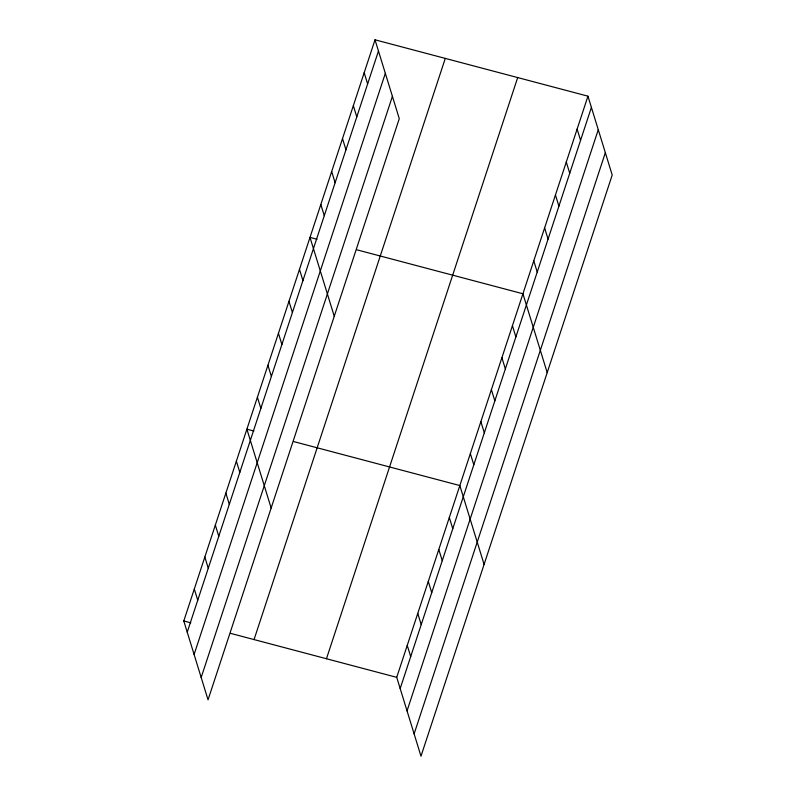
<?xml version="1.0" encoding="UTF-8"?>
<svg xmlns="http://www.w3.org/2000/svg" width="796" height="796" viewBox="0 0 796 796"><rect width="100%" height="100%" fill="white"/><g stroke="black" fill="none" stroke-linecap="round" stroke-linejoin="round"><path stroke-width="1.19" d="M375.015 39.8L399.274 118.654L208.045 699.823L183.786 620.97L375.015 39.8L587.955 96.177L612.214 175.03L420.985 756.2L396.726 677.346L587.955 96.177M187.229 632.183L378.468 51.014M194.095 654.501L385.334 73.332M201.169 677.505L392.408 96.336M254.053 639.576L445.282 58.407M326.46 658.74L517.689 77.57M400.179 688.56L591.408 107.39M407.045 710.878L598.274 129.708M414.119 733.882L605.348 152.703M317.027 239.258L309.992 237.397L334.25 316.251M356.847 249.805L522.942 293.774L547.2 372.627M253.914 431.044L246.889 429.183L271.147 508.037M293.734 441.591L459.829 485.56L484.087 564.414M183.786 620.97L190.811 622.83M230.631 633.377L396.726 677.346M577.12 129.111L580.573 140.315M566.284 162.046L569.737 173.249M555.449 194.97L558.901 206.184M544.613 227.905L548.066 239.118M533.778 260.839L537.22 272.053M512.425 325.733L515.868 336.947M501.908 357.702L505.351 368.916M491.391 389.662L494.833 400.876M480.864 421.631L484.316 432.845M364.18 72.734L367.633 83.948M470.346 453.591L473.799 464.804M353.344 105.669L356.787 116.873M342.509 138.603L345.952 149.807M449.312 517.519L452.765 528.733M331.673 171.528L335.116 182.742M438.795 549.489L442.248 560.702M320.828 204.463L324.28 215.676M428.278 581.448L431.73 592.662M417.761 613.418L421.213 624.631M299.475 269.366L302.928 280.57M407.244 645.377L410.696 656.591M288.958 301.326L292.411 312.539M278.441 333.295L281.893 344.499M267.924 365.255L271.376 376.468M257.406 397.224L260.859 408.428M236.372 461.153L239.825 472.356M225.855 493.112L229.298 504.326M215.338 525.081L218.781 536.285M204.821 557.041L208.263 568.254M194.304 589.01L197.746 600.214"/></g></svg>
